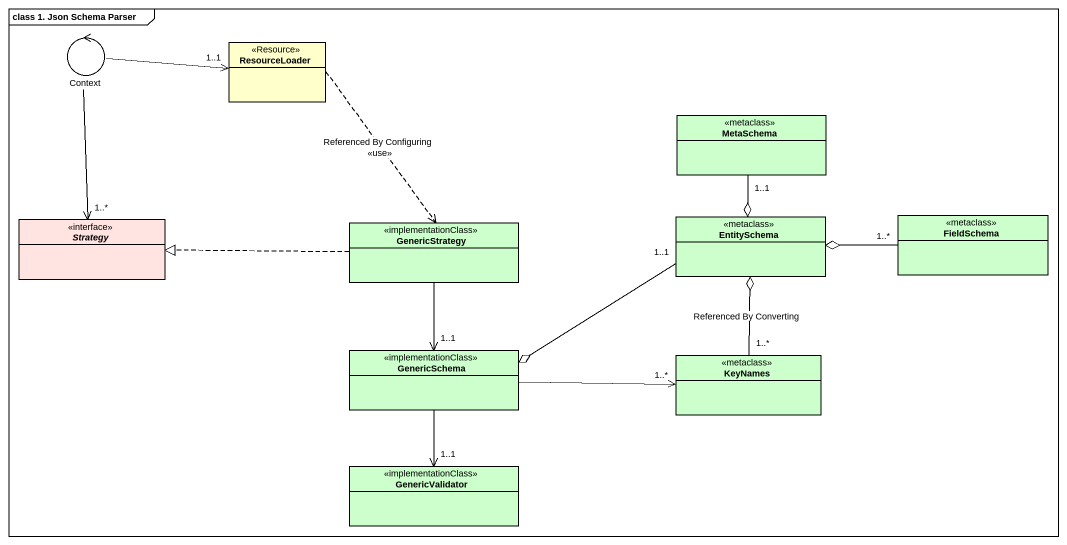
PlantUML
@startuml
mainframe class 1. Json Schema Parser
allowmixing
hide circle
hide empty members
control Context
class ResourceLoader <<Resource>>
class MetaSchema <<metaclass>> #CCFFCC
interface Strategy <<interface>> #FFE4E1
class GenericStrategy <<implementationClass>> #CCFFCC
class EntitySchema <<metaclass>> #CCFFCC
class FieldSchema <<metaclass>> #CCFFCC
class GenericSchema <<implementationClass>> #CCFFCC
class KeyNames <<metaclass>> #CCFFCC
class GenericValidator <<implementationClass>> #CCFFCC
Context -right-> "1..1" ResourceLoader
Context --> "1..*" Strategy
ResourceLoader ..> GenericStrategy : Referenced By Configuring\n<<use>>
MetaSchema "1..1" --o EntitySchema
GenericStrategy .left.|> Strategy
GenericStrategy --> "1..1" GenericSchema
EntitySchema "1..1" -left-o GenericSchema
FieldSchema "1..*" -left-o EntitySchema
GenericSchema -right-> "1..*" KeyNames
GenericSchema --> "1..1" GenericValidator
KeyNames "1..*" -up-o EntitySchema : Referenced By Converting
@enduml
